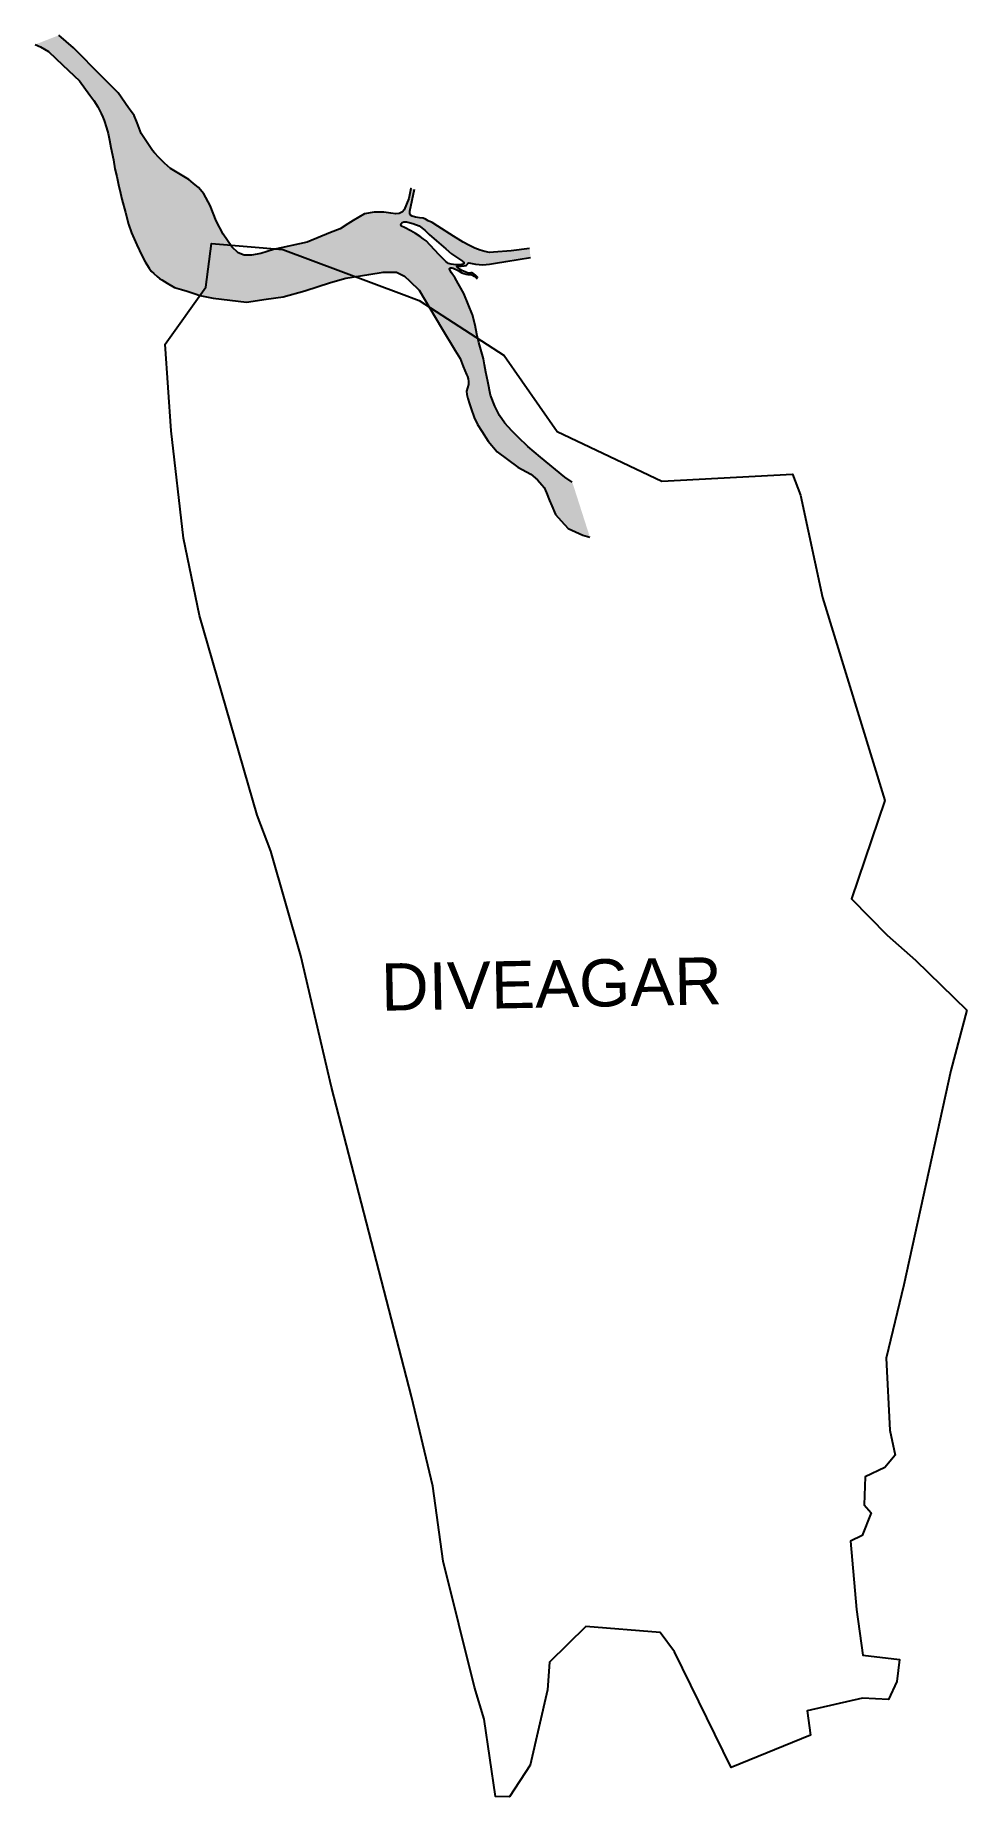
# Model space of a CAD drawing. Header units: metres. Extents: x 286015 to 288477, y 2008822 to 2013474.
import ezdxf

# ---------------------------------------------------------------- set-up
doc = ezdxf.new("R2010")
doc.units = ezdxf.units.M
for name, color, linetype in [('CREEK', 132, 'Continuous'), ('village', 3, 'Continuous'), ('VILLAGE NAME', 250, 'Continuous')]:
    doc.layers.add(name, color=color, linetype=linetype)

msp = doc.modelspace()

# ---------------------------------------------------------------- hatches: boundary and pattern name
at = {"layer": 'CREEK'}
h = msp.add_hatch(dxfattribs=at)
h.set_pattern_fill('DASH', color=256)
h.paths.add_polyline_path([(286897.2, 2012842.2), (286934.9, 2012848.4), (286969.9, 2012848.4), (286990.9, 2012837.6), (287005.1, 2012824.1), (287030, 2012800.8), (287058.1, 2012753.2), (287089.1, 2012701.1), (287125.1, 2012641.4), (287138, 2012620), (287146.2, 2012599.3), (287154.7, 2012577.7), (287157.1, 2012573.1), (287158.9, 2012566.5), (287160, 2012559.8), (287160, 2012551.6), (287157.6, 2012543), (287154.9, 2012533.7), (287155.8, 2012525.4), (287158, 2012514.5), (287162.8, 2012500.7), (287167.3, 2012487.7), (287175, 2012464.4), (287183.6, 2012445.9), (287194.9, 2012428.2), (287211.9, 2012401.8), (287235.5, 2012373.6), (287290.6, 2012333.6), (287324.8, 2012314.7), (287342.8, 2012299.7), (287354.2, 2012286.4), (287360.3, 2012279.4), (287366.1, 2012265.5), (287374.4, 2012245.6), (287380.6, 2012230.9), (287390.1, 2012208.4), (287405, 2012192), (287423.3, 2012171.7), (287442.6, 2012162.9), (287462.5, 2012153.7), (287480.9, 2012148.3), (287434.3, 2012293.8), (287414.8, 2012306.7), (287350.5, 2012360), (287316.6, 2012388), (287291.5, 2012412.6), (287274.2, 2012429.5), (287256.3, 2012449.5), (287242.4, 2012470.2), (287229.8, 2012494), (287218.2, 2012523.6), (287210.9, 2012559.7), (287206, 2012584.2), (287202.3, 2012603.5), (287199.3, 2012619.5), (287194.2, 2012638.3), (287187.7, 2012662.3), (287181.7, 2012684.9), (287177.4, 2012708.4), (287170.9, 2012735.8), (287158.9, 2012764), (287147.7, 2012792.3), (287125.3, 2012832), (287115.2, 2012846.4), (287111.9, 2012852.9), (287109.8, 2012857.5), (287110.7, 2012858.7), (287112.2, 2012859.3), (287116, 2012859.3), (287119.2, 2012858.4), (287128.9, 2012854.1), (287133, 2012852.3), (287142.9, 2012846.1), (287148, 2012844.5), (287153.9, 2012843.4), (287158.6, 2012842.5), (287162.9, 2012841.7), (287164.3, 2012841.7), (287165.9, 2012841.7), (287167.4, 2012841.7), (287169.2, 2012841.3), (287170.7, 2012840.7), (287175.1, 2012838), (287179.7, 2012834.1), (287181.6, 2012832.1), (287182.9, 2012830.7), (287185.1, 2012833), (287183.9, 2012834.9), (287179.6, 2012839.4), (287174.5, 2012843.8), (287171.2, 2012845.6), (287169, 2012846.2), (287167.1, 2012846.2), (287165.3, 2012845.7), (287163.6, 2012845.3), (287161, 2012845.3), (287159.1, 2012845.8), (287151.7, 2012849.1), (287142.8, 2012852.7), (287138, 2012855.5), (287132.2, 2012860.3), (287129.6, 2012862.3), (287128.7, 2012862.9), (287129.6, 2012864.1), (287133.7, 2012864.5), (287141.1, 2012864.5), (287148.6, 2012865.2), (287153, 2012865.9), (287154.7, 2012866.6), (287156, 2012867.5), (287158.2, 2012870.6), (287159.4, 2012872.2), (287161, 2012872.9), (287178.8, 2012869.8), (287197.7, 2012867.7), (287215.5, 2012869.2), (287231, 2012871.9), (287258.6, 2012876.8), (287324, 2012886.7), (287321.6, 2012911.1), (287272.6, 2012904.3), (287226.1, 2012900.9), (287215.6, 2012899.9), (287203.6, 2012902.9), (287190.8, 2012906.2), (287176.5, 2012912), (287161.4, 2012919.7), (287145.8, 2012927.5), (287120.1, 2012942.9), (287079.1, 2012970), (287063.7, 2012979.4), (287053.9, 2012984), (287046.7, 2012988.3), (287040.2, 2012990.7), (287030.7, 2012991.9), (287020, 2012993.1), (287011, 2012996.5), (287006.9, 2012999.2), (287004.9, 2013001.8), (287004.9, 2013004.4), (287004.9, 2013009.2), (287017.1, 2013067.5), (287007.7, 2013069), (287002.5, 2013042.7), (286990.5, 2013012.9), (286985.3, 2013007.3), (286977.1, 2013003.1), (286968.3, 2013001.9), (286954.7, 2013003.8), (286936.1, 2013006.4), (286910.6, 2013006.4), (286885.2, 2013002.3), (286870, 2012993.9), (286855.3, 2012984.6), (286841.2, 2012975.6), (286821.4, 2012963), (286795.8, 2012952.6), (286733.6, 2012927.5), (286644.5, 2012907.8), (286611.2, 2012897.7), (286586.7, 2012892.9), (286567.3, 2012892.9), (286551.6, 2012899.7), (286534.9, 2012915.4), (286512, 2012948.5), (286493.6, 2012983.8), (286477.4, 2013024.3), (286460.5, 2013055.3), (286447, 2013071.8), (286433, 2013083.5), (286421.5, 2013093), (286394.6, 2013109), (286372.5, 2013122.2), (286356.9, 2013135.8), (286341.8, 2013150.7), (286330.4, 2013163.8), (286325.3, 2013169.7), (286295, 2013214.1), (286285.1, 2013242.8), (286276.3, 2013261.7), (286267.1, 2013275), (286262, 2013282.4), (286234.9, 2013321.4), (286191.3, 2013365.3), (286116.8, 2013440.4), (286077.9, 2013473.9), (286015.3, 2013449.4), (286029.6, 2013443.6), (286050.6, 2013430.7), (286088.5, 2013394.6), (286132.2, 2013353.1), (286159.9, 2013315.3), (286170.1, 2013301.4), (286180.8, 2013284.5), (286189.2, 2013267.5), (286194.1, 2013257.6), (286197.5, 2013249.1), (286203.4, 2013229.5), (286208, 2013214), (286212, 2013196.4), (286214.8, 2013177.3), (286222.2, 2013144.9), (286225.9, 2013121.4), (286230.6, 2013101), (286235.7, 2013078.9), (286240.8, 2013056.9), (286244.5, 2013040.7), (286253.6, 2013006.1), (286261.9, 2012974.6), (286269.7, 2012952.3), (286283.9, 2012920.1), (286297.4, 2012892.3), (286305.5, 2012875.6), (286316.4, 2012859.2), (286321.9, 2012850.8), (286329.1, 2012844.3), (286337.3, 2012836.9), (286343.4, 2012831.4), (286349.9, 2012827.6), (286363.5, 2012819.6), (286383, 2012808.1), (286401.6, 2012802.3), (286416.4, 2012797.7), (286438, 2012791), (286450, 2012786.8), (286485.9, 2012779.3), (286529.4, 2012774.3), (286573.2, 2012769.3), (286625.5, 2012776.6), (286670, 2012782.9), (286728, 2012798.6), (286795.8, 2012821.1), (286835.8, 2012832.1)])
h.paths.add_polyline_path([(286981.6, 2012972.9), (286982.4, 2012975.6), (286985.2, 2012979.2), (286989.6, 2012981.4), (286995.9, 2012981.4), (287013.2, 2012976.6), (287030.1, 2012970.9), (287044.3, 2012959), (287056.3, 2012947.4), (287075.4, 2012931), (287100.1, 2012909.8), (287115.1, 2012896.9), (287144.4, 2012877.3), (287146.2, 2012875.9), (287147.7, 2012874.4), (287148.2, 2012872.3), (287147.8, 2012870.7), (287146.8, 2012869.8), (287145.8, 2012869.1), (287144.6, 2012868.7), (287141.6, 2012868.3), (287136.4, 2012867.7), (287126.6, 2012867.5), (287114.5, 2012869.4), (287107.2, 2012871.5), (287099.9, 2012876), (287081.6, 2012894.5), (287047.9, 2012930.6), (287040.5, 2012936.4), (287032.6, 2012942.5), (287020, 2012950.2), (287007.8, 2012957.7), (286991, 2012965.8), (286982.8, 2012969.8)], flags=16)

# ---------------------------------------------------------------- linework, layer by layer
at = {"layer": 'CREEK', "flags": 128}
for points in [[(286015.3, 2013449.4), (286029.6, 2013443.6), (286050.6, 2013430.7), (286088.5, 2013394.6), (286132.2, 2013353.1), (286159.9, 2013315.3), (286170.1, 2013301.4), (286180.8, 2013284.5), (286189.2, 2013267.5), (286194.1, 2013257.6), (286197.5, 2013249.1), (286203.4, 2013229.5), (286208, 2013214), (286212, 2013196.4), (286214.8, 2013177.3), (286222.2, 2013144.9), (286225.9, 2013121.4), (286230.6, 2013101), (286235.7, 2013078.9), (286240.8, 2013056.9), (286244.5, 2013040.7), (286253.6, 2013006.1), (286261.9, 2012974.6), (286269.7, 2012952.3), (286283.9, 2012920.1), (286297.4, 2012892.3), (286305.5, 2012875.6), (286316.4, 2012859.2), (286321.9, 2012850.8), (286329.1, 2012844.3), (286337.3, 2012836.9), (286343.4, 2012831.4), (286349.9, 2012827.6), (286363.5, 2012819.6), (286383, 2012808.1), (286401.6, 2012802.3), (286416.4, 2012797.7), (286438, 2012791), (286450, 2012786.8), (286485.9, 2012779.3), (286529.4, 2012774.3), (286573.2, 2012769.3), (286625.5, 2012776.6), (286670, 2012782.9), (286728, 2012798.6), (286795.8, 2012821.1), (286835.8, 2012832.1), (286897.2, 2012842.2), (286934.9, 2012848.4), (286969.9, 2012848.4), (286990.9, 2012837.6), (287005.1, 2012824.1), (287030, 2012800.8), (287058.1, 2012753.2), (287089.1, 2012701.1), (287125.1, 2012641.4), (287138, 2012620), (287146.2, 2012599.3), (287154.7, 2012577.7), (287157.1, 2012573.1), (287158.9, 2012566.5), (287160, 2012559.8), (287160, 2012551.6), (287157.6, 2012543), (287154.9, 2012533.7), (287155.8, 2012525.4), (287158, 2012514.5), (287162.8, 2012500.7), (287167.3, 2012487.7), (287175, 2012464.4), (287183.6, 2012445.9), (287194.9, 2012428.2), (287211.9, 2012401.8), (287235.5, 2012373.6), (287290.6, 2012333.6), (287324.8, 2012314.7), (287342.8, 2012299.7), (287354.2, 2012286.4), (287360.3, 2012279.4), (287366.1, 2012265.5), (287374.4, 2012245.6), (287380.6, 2012230.9), (287390.1, 2012208.4), (287405, 2012192), (287423.3, 2012171.7), (287442.6, 2012162.9), (287462.5, 2012153.7), (287480.9, 2012148.3)], [(287007.7, 2013069), (287007.7, 2013069), (287002.5, 2013042.7), (286990.5, 2013012.9), (286985.3, 2013007.3), (286977.1, 2013003.1), (286968.3, 2013001.9), (286954.7, 2013003.8), (286936.1, 2013006.4), (286910.6, 2013006.4), (286885.2, 2013002.3), (286870, 2012993.9), (286855.3, 2012984.6), (286841.2, 2012975.6), (286821.4, 2012963), (286795.8, 2012952.6), (286733.6, 2012927.5), (286644.5, 2012907.8), (286611.2, 2012897.7), (286586.7, 2012892.9), (286567.3, 2012892.9), (286551.6, 2012899.7), (286534.9, 2012915.4), (286512, 2012948.5), (286493.6, 2012983.8), (286477.4, 2013024.3), (286460.5, 2013055.3), (286447, 2013071.8), (286433, 2013083.5), (286421.5, 2013093), (286394.6, 2013109), (286372.5, 2013122.2), (286356.9, 2013135.8), (286341.8, 2013150.7), (286330.4, 2013163.8), (286325.3, 2013169.7), (286295, 2013214.1), (286285.1, 2013242.8), (286276.3, 2013261.7), (286267.1, 2013275), (286262, 2013282.4), (286234.9, 2013321.4), (286191.3, 2013365.3), (286116.8, 2013440.4), (286077.9, 2013473.9)], [(287321.6, 2012911.1), (287272.6, 2012904.3), (287226.1, 2012900.9), (287215.6, 2012899.9), (287203.6, 2012902.9), (287190.8, 2012906.2), (287176.5, 2012912), (287161.4, 2012919.7), (287145.8, 2012927.5), (287120.1, 2012942.9), (287079.1, 2012970), (287063.7, 2012979.4), (287053.9, 2012984), (287046.7, 2012988.3), (287040.2, 2012990.7), (287030.7, 2012991.9), (287020, 2012993.1), (287011, 2012996.5), (287006.9, 2012999.2), (287004.9, 2013001.8), (287004.9, 2013004.4), (287004.9, 2013009.2), (287017.1, 2013067.5)], [(287185.1, 2012833), (287183.9, 2012834.9), (287179.6, 2012839.4), (287174.5, 2012843.8), (287171.2, 2012845.6), (287169, 2012846.2), (287167.1, 2012846.2), (287165.3, 2012845.7), (287163.6, 2012845.3), (287161, 2012845.3), (287159.1, 2012845.8), (287151.7, 2012849.1), (287142.8, 2012852.7), (287138, 2012855.5), (287132.2, 2012860.3), (287129.6, 2012862.3), (287129, 2012862.8), (287129, 2012863.2), (287129.3, 2012863.6), (287130.1, 2012864.2), (287133.7, 2012864.5), (287141.1, 2012864.5), (287148.6, 2012865.2), (287153, 2012865.9), (287154.7, 2012866.6), (287156, 2012867.5), (287158.2, 2012870.6), (287159.4, 2012872.2), (287161, 2012872.9), (287178.8, 2012869.8), (287197.7, 2012867.7), (287215.5, 2012869.2), (287231, 2012871.9), (287258.6, 2012876.8), (287324, 2012886.7)], [(287170.9, 2012735.8), (287158.9, 2012764), (287147.7, 2012792.3), (287125.3, 2012832), (287115.2, 2012846.4), (287111.9, 2012852.9), (287110.1, 2012856.9), (287110.1, 2012857.9), (287110.7, 2012858.7), (287112.2, 2012859.3), (287116, 2012859.3), (287119.2, 2012858.4), (287128.9, 2012854.1), (287133, 2012852.3), (287142.9, 2012846.1), (287148, 2012844.5), (287153.9, 2012843.4), (287158.6, 2012842.5), (287162.9, 2012841.7), (287164.3, 2012841.7), (287165.9, 2012841.7), (287167.4, 2012841.7), (287169.2, 2012841.3), (287170.7, 2012840.7), (287175.1, 2012838), (287179.7, 2012834.1), (287181.6, 2012832.1), (287182.9, 2012830.7)], [(287434.3, 2012293.8), (287414.8, 2012306.7), (287350.5, 2012360), (287316.6, 2012388), (287291.5, 2012412.6), (287274.2, 2012429.5), (287256.3, 2012449.5), (287242.4, 2012470.2), (287229.8, 2012494), (287218.2, 2012523.6), (287210.9, 2012559.7), (287206, 2012584.2), (287202.3, 2012603.5), (287199.3, 2012619.5), (287194.2, 2012638.3), (287187.7, 2012662.3), (287181.7, 2012684.9), (287177.4, 2012708.4), (287170.9, 2012735.8)]]:
    msp.add_lwpolyline(points, dxfattribs=at)
msp.add_lwpolyline([(287047.9, 2012930.6), (287040.5, 2012936.4), (287032.6, 2012942.5), (287020, 2012950.2), (287007.8, 2012957.7), (286991, 2012965.8), (286982.8, 2012969.8), (286981.6, 2012972.9), (286982.4, 2012975.6), (286985.2, 2012979.2), (286989.6, 2012981.4), (286995.9, 2012981.4), (287013.2, 2012976.6), (287030.1, 2012970.9), (287044.3, 2012959), (287056.3, 2012947.4), (287075.4, 2012931), (287100.1, 2012909.8), (287115.1, 2012896.9), (287144.4, 2012877.3), (287144.4, 2012877.3), (287146.2, 2012875.9), (287147.7, 2012874.4), (287148.2, 2012872.3), (287147.8, 2012870.7), (287146.8, 2012869.8), (287145.8, 2012869.1), (287144.6, 2012868.7), (287141.6, 2012868.3), (287136.4, 2012867.7), (287126.6, 2012867.5), (287114.5, 2012869.4), (287107.2, 2012871.5), (287099.9, 2012876), (287099.9, 2012876), (287081.6, 2012894.5)], close=True, dxfattribs=at)
at = {"layer": 'village', "color": 3, "true_color": 0x00ff00}
msp.add_polyline3d([(288476.6, 2010899.3, 0), (288434.9, 2010740, 0), (288310.5, 2010174.5, 0), (288263.6, 2009980.1, 0), (288273.3, 2009790.7, 0), (288287.2, 2009724.4, 0), (288260.1, 2009691.6, 0), (288208, 2009667, 0), (288205.1, 2009593.1, 0), (288223.8, 2009572.3, 0), (288200, 2009511.9, 0), (288169.7, 2009497.2, 0), (288185.6, 2009317.1, 0), (288202.4, 2009196.7, 0), (288298.5, 2009184.7, 0), (288291.5, 2009126.7, 0), (288270, 2009079.3, 0), (288200.7, 2009083, 0), (288054.8, 2009049.6, 0), (288063.7, 2008985.2, 0), (287854.5, 2008899.6, 0), (287704.5, 2009205, 0), (287666.3, 2009255.7, 0), (287470, 2009271.8, 0), (287374, 2009178.2, 0), (287368.6, 2009104.5, 0), (287322.9, 2008905.4, 0), (287268.1, 2008822.4, 0), (287231.2, 2008822.7, 0), (287201.3, 2009027, 0), (287175.7, 2009112.2, 0), (287093.1, 2009444.7, 0), (287065.8, 2009642.4, 0), (287009.1, 2009878.9, 0), (286797.7, 2010696.2, 0), (286716.8, 2011043.2, 0), (286638, 2011319.1, 0), (286601.4, 2011414.8, 0), (286449.7, 2011941.9, 0), (286407.1, 2012146.1, 0), (286374.9, 2012428.9, 0), (286358.3, 2012658.4, 0), (286465.8, 2012808.8, 0), (286480.8, 2012924.2, 0), (286669.4, 2012908.4, 0), (286982.7, 2012790.8, 0), (287030.1, 2012773, 0), (287253.9, 2012628, 0), (287394, 2012427.6, 0), (287670.6, 2012296.6, 0), (288015.8, 2012314.7, 0), (288036.9, 2012259.8, 0), (288095.6, 2011989, 0), (288260.4, 2011452.9, 0), (288171.7, 2011193.6, 0), (288266.3, 2011097.5, 0), (288340.7, 2011031.3, 0)], close=True, dxfattribs=at)

# ---------------------------------------------------------------- texts
at = {"layer": 'VILLAGE NAME', "insert": (286927.8, 2011022.6), "char_height": 124.759, "attachment_point": 1, "rotation": 1.1028}
msp.add_mtext_dynamic_manual_height_columns('{\\fArial|b0|i0|c0|p34;DIVEAGAR}', width=833.951, gutter_width=623.8, heights=[0], dxfattribs=at)

doc.saveas('drawing.dxf')
